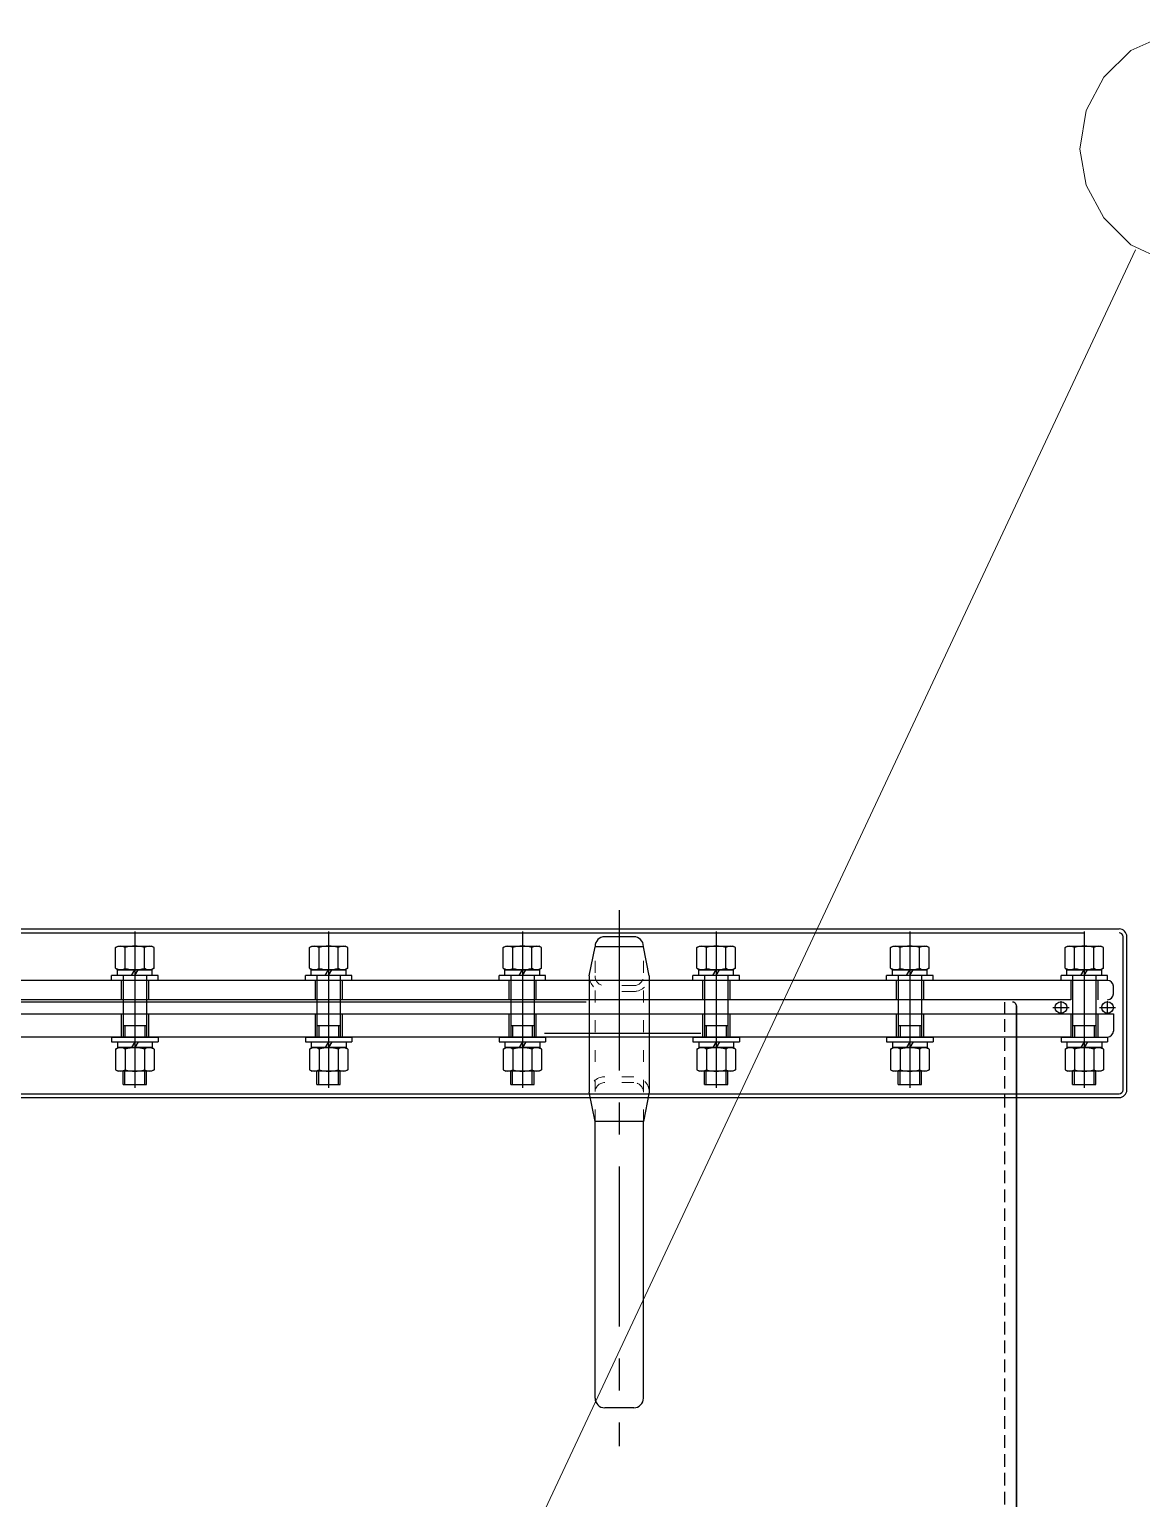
# Model space of a CAD drawing. Header units: millimetres. Extents: x 97339 to 122350, y -311274 to -152040.
# Drawn here: x 114854 to 115428, y -153654 to -152897 of the extents above; entities that cross this region are included whole.
import ezdxf

# ---------------------------------------------------------------- set-up
doc = ezdxf.new("R2010")
doc.units = ezdxf.units.MM
doc.header["$LTSCALE"] = 13
for name, pattern in [('ACAD_ISO03W100', [1.18, 0.47, -0.71]), ('CENTERX2', [101.6, 63.5, -12.7, 12.7, -12.7]), ('DASHED', [0.75, 0.5, -0.25]), ('HIDDEN', [9.525, 6.35, -3.175])]:
    doc.linetypes.add(name, pattern=pattern)
for name, color, linetype in [('1', 4, 'Continuous'), ('2', 3, 'Continuous'), ('4', 2, 'HIDDEN'), ('4虚线层', 6, 'DASHED')]:
    doc.layers.add(name, color=color, linetype=linetype)
doc.layers.add('标注、文本', color=3, linetype='Continuous', lineweight=25)
doc.layers.add('铁心', color=3, linetype='Continuous', lineweight=0)

msp = doc.modelspace()

# ---------------------------------------------------------------- linework, layer by layer
at = {"layer": '1', "color": 1, "linetype": 'CENTERX2', "lineweight": -3, "ltscale": 0.1}
for p, q in [((115158.016, -153350.939), (115158.016, -153627.403)), ((114908.016, -153384.635), (114908.016, -153427.903)), ((115008.016, -153384.635), (115008.016, -153427.903)), ((115108.016, -153384.635), (115108.016, -153427.903)), ((115208.016, -153384.635), (115208.016, -153427.903)), ((115308.016, -153384.635), (115308.016, -153427.903)), ((115398.016, -153384.635), (115398.016, -153427.903)), ((115386.016, -153404.313), (115386.016, -153397.836)), ((115410.016, -153404.313), (115410.016, -153397.836)), ((115381.831, -153401.074), (115390.2, -153401.074)), ((115405.831, -153401.074), (115414.2, -153401.074)), ((115200.073, -153414.56), (115119.381, -153414.56))]:
    msp.add_line(p, q, dxfattribs=at)
at = {"layer": '1'}
for p, q in [((114898.091, -153370.142), (114899.421, -153369.374)), ((114898.091, -153380.807), (114898.091, -153370.142)), ((114899.421, -153369.374), (114916.611, -153369.374)), ((114903.053, -153380.807), (114903.053, -153370.142)), ((114912.978, -153380.807), (114912.978, -153370.142)), ((114917.941, -153370.142), (114916.611, -153369.374)), ((114917.941, -153380.807), (114917.941, -153370.142)), ((114998.091, -153370.142), (114999.421, -153369.374)), ((114998.091, -153380.807), (114998.091, -153370.142)), ((114999.421, -153369.374), (115016.611, -153369.374)), ((115003.053, -153380.807), (115003.053, -153370.142)), ((115012.978, -153380.807), (115012.978, -153370.142)), ((115017.941, -153370.142), (115016.611, -153369.374)), ((115017.941, -153380.807), (115017.941, -153370.142)), ((115098.091, -153370.142), (115099.421, -153369.374)), ((115098.091, -153380.807), (115098.091, -153370.142)), ((115099.421, -153369.374), (115116.611, -153369.374)), ((115103.053, -153380.807), (115103.053, -153370.142)), ((115112.978, -153380.807), (115112.978, -153370.142)), ((115117.941, -153370.142), (115116.611, -153369.374)), ((115117.941, -153380.807), (115117.941, -153370.142)), ((115198.091, -153370.142), (115199.421, -153369.374)), ((115198.091, -153380.807), (115198.091, -153370.142)), ((115199.421, -153369.374), (115216.611, -153369.374)), ((115203.053, -153380.807), (115203.053, -153370.142)), ((115212.978, -153380.807), (115212.978, -153370.142)), ((115217.941, -153370.142), (115216.611, -153369.374)), ((115217.941, -153380.807), (115217.941, -153370.142)), ((115298.091, -153370.142), (115299.421, -153369.374)), ((115298.091, -153380.807), (115298.091, -153370.142)), ((115299.421, -153369.374), (115316.611, -153369.374)), ((115303.053, -153380.807), (115303.053, -153370.142)), ((115312.978, -153380.807), (115312.978, -153370.142)), ((115317.941, -153370.142), (115316.611, -153369.374)), ((115317.941, -153380.807), (115317.941, -153370.142)), ((115388.091, -153370.142), (115389.421, -153369.374)), ((115388.091, -153380.807), (115388.091, -153370.142)), ((115389.421, -153369.374), (115406.611, -153369.374)), ((115393.053, -153380.807), (115393.053, -153370.142)), ((115402.978, -153380.807), (115402.978, -153370.142)), ((115407.941, -153370.142), (115406.611, -153369.374)), ((115407.941, -153380.807), (115407.941, -153370.142)), ((114898.091, -153380.807), (114899.421, -153381.574)), ((114899.016, -153384.574), (114899.016, -153381.574)), ((114917.016, -153381.574), (114899.016, -153381.574)), ((114899.421, -153381.574), (114916.611, -153381.574)), ((114906.316, -153384.574), (114908.016, -153381.574)), ((114908.016, -153384.574), (114909.716, -153381.574)), ((114917.941, -153380.807), (114916.611, -153381.574)), ((114917.016, -153384.574), (114917.016, -153381.574)), ((114998.091, -153380.807), (114999.421, -153381.574)), ((114999.016, -153384.574), (114999.016, -153381.574)), ((115017.016, -153381.574), (114999.016, -153381.574)), ((114999.421, -153381.574), (115016.611, -153381.574)), ((115006.316, -153384.574), (115008.016, -153381.574)), ((115008.016, -153384.574), (115009.716, -153381.574)), ((115017.941, -153380.807), (115016.611, -153381.574)), ((115017.016, -153384.574), (115017.016, -153381.574)), ((115098.091, -153380.807), (115099.421, -153381.574)), ((115099.016, -153384.574), (115099.016, -153381.574)), ((115117.016, -153381.574), (115099.016, -153381.574)), ((115099.421, -153381.574), (115116.611, -153381.574)), ((115106.316, -153384.574), (115108.016, -153381.574)), ((115108.016, -153384.574), (115109.716, -153381.574)), ((115117.941, -153380.807), (115116.611, -153381.574)), ((115117.016, -153384.574), (115117.016, -153381.574)), ((115198.091, -153380.807), (115199.421, -153381.574)), ((115199.016, -153384.574), (115199.016, -153381.574)), ((115217.016, -153381.574), (115199.016, -153381.574)), ((115199.421, -153381.574), (115216.611, -153381.574)), ((115206.316, -153384.574), (115208.016, -153381.574)), ((115208.016, -153384.574), (115209.716, -153381.574)), ((115217.941, -153380.807), (115216.611, -153381.574)), ((115217.016, -153384.574), (115217.016, -153381.574)), ((115298.091, -153380.807), (115299.421, -153381.574)), ((115299.016, -153384.574), (115299.016, -153381.574)), ((115317.016, -153381.574), (115299.016, -153381.574)), ((115299.421, -153381.574), (115316.611, -153381.574)), ((115306.316, -153384.574), (115308.016, -153381.574)), ((115308.016, -153384.574), (115309.716, -153381.574)), ((115317.941, -153380.807), (115316.611, -153381.574)), ((115317.016, -153384.574), (115317.016, -153381.574)), ((115388.091, -153380.807), (115389.421, -153381.574)), ((115389.016, -153384.574), (115389.016, -153381.574)), ((115407.016, -153381.574), (115389.016, -153381.574)), ((115389.421, -153381.574), (115406.611, -153381.574)), ((115396.316, -153384.574), (115398.016, -153381.574)), ((115398.016, -153384.574), (115399.716, -153381.574)), ((115407.941, -153380.807), (115406.611, -153381.574)), ((115407.016, -153384.574), (115407.016, -153381.574)), ((114896.016, -153387.074), (114896.016, -153384.574)), ((114920.016, -153384.574), (114896.016, -153384.574)), ((114917.016, -153384.574), (114899.016, -153384.574)), ((114902.016, -153384.792), (114902.016, -153410.292)), ((114914.016, -153384.792), (114914.016, -153410.292)), ((114920.016, -153387.074), (114920.016, -153384.574)), ((114996.016, -153387.074), (114996.016, -153384.574)), ((115020.016, -153384.574), (114996.016, -153384.574)), ((115017.016, -153384.574), (114999.016, -153384.574)), ((115002.016, -153384.792), (115002.016, -153410.292)), ((115014.016, -153384.792), (115014.016, -153410.292)), ((115020.016, -153387.074), (115020.016, -153384.574)), ((115096.016, -153387.074), (115096.016, -153384.574)), ((115120.016, -153384.574), (115096.016, -153384.574)), ((115117.016, -153384.574), (115099.016, -153384.574)), ((115102.016, -153384.792), (115102.016, -153410.292)), ((115114.016, -153384.792), (115114.016, -153410.292)), ((115120.016, -153387.074), (115120.016, -153384.574)), ((115196.016, -153387.074), (115196.016, -153384.574)), ((115220.016, -153384.574), (115196.016, -153384.574)), ((115217.016, -153384.574), (115199.016, -153384.574)), ((115202.016, -153384.792), (115202.016, -153410.292)), ((115214.016, -153384.792), (115214.016, -153410.292)), ((115220.016, -153387.074), (115220.016, -153384.574)), ((115296.016, -153387.074), (115296.016, -153384.574)), ((115320.016, -153384.574), (115296.016, -153384.574)), ((115317.016, -153384.574), (115299.016, -153384.574)), ((115302.016, -153384.792), (115302.016, -153410.292)), ((115314.016, -153384.792), (115314.016, -153410.292)), ((115320.016, -153387.074), (115320.016, -153384.574)), ((115386.016, -153387.074), (115386.016, -153384.574)), ((115410.016, -153384.574), (115386.016, -153384.574)), ((115410.016, -153387.074), (115386.016, -153387.074)), ((115407.016, -153384.574), (115389.016, -153384.574)), ((115392.016, -153384.792), (115392.016, -153410.292)), ((115404.016, -153384.792), (115404.016, -153410.292)), ((115410.016, -153387.074), (115410.016, -153384.574)), ((114902.016, -153410.292), (114914.016, -153410.292)), ((114902.016, -153410.292), (114902.016, -153416.292)), ((114914.016, -153410.292), (114914.016, -153416.292)), ((115002.016, -153410.292), (115014.016, -153410.292)), ((115002.016, -153410.292), (115002.016, -153416.292)), ((115014.016, -153410.292), (115014.016, -153416.292)), ((115102.016, -153410.292), (115114.016, -153410.292)), ((115102.016, -153410.292), (115102.016, -153416.292)), ((115114.016, -153410.292), (115114.016, -153416.292)), ((115202.016, -153410.292), (115214.016, -153410.292)), ((115202.016, -153410.292), (115202.016, -153416.292)), ((115214.016, -153410.292), (115214.016, -153416.292)), ((115302.016, -153410.292), (115314.016, -153410.292)), ((115302.016, -153410.292), (115302.016, -153416.292)), ((115314.016, -153410.292), (115314.016, -153416.292)), ((115392.016, -153410.292), (115404.016, -153410.292)), ((115392.016, -153410.292), (115392.016, -153416.292)), ((115404.016, -153410.292), (115404.016, -153416.292)), ((114896.016, -153416.292), (114920.016, -153416.292)), ((114896.016, -153416.292), (114896.016, -153418.792)), ((114896.016, -153418.792), (114920.016, -153418.792)), ((114899.016, -153418.792), (114917.016, -153418.792)), ((114899.016, -153418.792), (114899.016, -153421.792)), ((114908.016, -153418.792), (114906.316, -153421.792)), ((114909.716, -153418.792), (114908.016, -153421.792)), ((114917.016, -153418.792), (114917.016, -153421.792)), ((114920.016, -153416.292), (114920.016, -153418.792)), ((114996.016, -153416.292), (115020.016, -153416.292)), ((114996.016, -153416.292), (114996.016, -153418.792)), ((114996.016, -153418.792), (115020.016, -153418.792)), ((114999.016, -153418.792), (115017.016, -153418.792)), ((114999.016, -153418.792), (114999.016, -153421.792)), ((115008.016, -153418.792), (115006.316, -153421.792)), ((115009.716, -153418.792), (115008.016, -153421.792)), ((115017.016, -153418.792), (115017.016, -153421.792)), ((115020.016, -153416.292), (115020.016, -153418.792)), ((115096.016, -153416.292), (115120.016, -153416.292)), ((115096.016, -153416.292), (115096.016, -153418.792)), ((115096.016, -153418.792), (115120.016, -153418.792)), ((115099.016, -153418.792), (115117.016, -153418.792)), ((115099.016, -153418.792), (115099.016, -153421.792)), ((115108.016, -153418.792), (115106.316, -153421.792)), ((115109.716, -153418.792), (115108.016, -153421.792)), ((115117.016, -153418.792), (115117.016, -153421.792)), ((115120.016, -153416.292), (115120.016, -153418.792)), ((115196.016, -153416.292), (115220.016, -153416.292)), ((115196.016, -153416.292), (115196.016, -153418.792)), ((115196.016, -153418.792), (115220.016, -153418.792)), ((115199.016, -153418.792), (115217.016, -153418.792)), ((115199.016, -153418.792), (115199.016, -153421.792)), ((115208.016, -153418.792), (115206.316, -153421.792)), ((115209.716, -153418.792), (115208.016, -153421.792)), ((115217.016, -153418.792), (115217.016, -153421.792)), ((115220.016, -153416.292), (115220.016, -153418.792)), ((115296.016, -153416.292), (115320.016, -153416.292)), ((115296.016, -153416.292), (115296.016, -153418.792)), ((115296.016, -153418.792), (115320.016, -153418.792)), ((115299.016, -153418.792), (115317.016, -153418.792)), ((115299.016, -153418.792), (115299.016, -153421.792)), ((115308.016, -153418.792), (115306.316, -153421.792)), ((115309.716, -153418.792), (115308.016, -153421.792)), ((115317.016, -153418.792), (115317.016, -153421.792)), ((115320.016, -153416.292), (115320.016, -153418.792)), ((115386.016, -153416.292), (115410.016, -153416.292)), ((115386.016, -153416.292), (115386.016, -153418.792)), ((115386.016, -153418.792), (115410.016, -153418.792)), ((115389.016, -153418.792), (115407.016, -153418.792)), ((115389.016, -153418.792), (115389.016, -153421.792)), ((115398.016, -153418.792), (115396.316, -153421.792)), ((115399.716, -153418.792), (115398.016, -153421.792)), ((115407.016, -153418.792), (115407.016, -153421.792)), ((115410.016, -153416.292), (115410.016, -153418.792)), ((114898.091, -153422.56), (114899.421, -153421.792)), ((114898.091, -153422.56), (114898.091, -153433.225)), ((114899.016, -153421.792), (114917.016, -153421.792)), ((114916.611, -153421.792), (114899.421, -153421.792)), ((114903.053, -153422.56), (114903.053, -153433.225)), ((114912.978, -153422.56), (114912.978, -153433.225)), ((114917.941, -153422.56), (114916.611, -153421.792)), ((114917.941, -153422.56), (114917.941, -153433.225)), ((114998.091, -153422.56), (114999.421, -153421.792)), ((114998.091, -153422.56), (114998.091, -153433.225)), ((114999.016, -153421.792), (115017.016, -153421.792)), ((115016.611, -153421.792), (114999.421, -153421.792)), ((115003.053, -153422.56), (115003.053, -153433.225)), ((115012.978, -153422.56), (115012.978, -153433.225)), ((115017.941, -153422.56), (115016.611, -153421.792)), ((115017.941, -153422.56), (115017.941, -153433.225)), ((115098.091, -153422.56), (115099.421, -153421.792)), ((115098.091, -153422.56), (115098.091, -153433.225)), ((115099.016, -153421.792), (115117.016, -153421.792)), ((115116.611, -153421.792), (115099.421, -153421.792)), ((115103.053, -153422.56), (115103.053, -153433.225)), ((115112.978, -153422.56), (115112.978, -153433.225)), ((115117.941, -153422.56), (115116.611, -153421.792)), ((115117.941, -153422.56), (115117.941, -153433.225)), ((115198.091, -153422.56), (115199.421, -153421.792)), ((115198.091, -153422.56), (115198.091, -153433.225)), ((115199.016, -153421.792), (115217.016, -153421.792)), ((115216.611, -153421.792), (115199.421, -153421.792)), ((115203.053, -153422.56), (115203.053, -153433.225)), ((115212.978, -153422.56), (115212.978, -153433.225)), ((115217.941, -153422.56), (115216.611, -153421.792)), ((115217.941, -153422.56), (115217.941, -153433.225)), ((115298.091, -153422.56), (115299.421, -153421.792)), ((115298.091, -153422.56), (115298.091, -153433.225)), ((115299.016, -153421.792), (115317.016, -153421.792)), ((115316.611, -153421.792), (115299.421, -153421.792)), ((115303.053, -153422.56), (115303.053, -153433.225)), ((115312.978, -153422.56), (115312.978, -153433.225)), ((115317.941, -153422.56), (115316.611, -153421.792)), ((115317.941, -153422.56), (115317.941, -153433.225)), ((115388.091, -153422.56), (115389.421, -153421.792)), ((115388.091, -153422.56), (115388.091, -153433.225)), ((115389.016, -153421.792), (115407.016, -153421.792)), ((115406.611, -153421.792), (115389.421, -153421.792)), ((115393.053, -153422.56), (115393.053, -153433.225)), ((115402.978, -153422.56), (115402.978, -153433.225)), ((115407.941, -153422.56), (115406.611, -153421.792)), ((115407.941, -153422.56), (115407.941, -153433.225)), ((114898.091, -153433.225), (114899.421, -153433.992)), ((114916.611, -153433.992), (114899.421, -153433.992)), ((114902.016, -153440.734), (114902.016, -153433.992)), ((114914.016, -153440.734), (114914.016, -153433.992)), ((114917.941, -153433.225), (114916.611, -153433.992)), ((114998.091, -153433.225), (114999.421, -153433.992)), ((115016.611, -153433.992), (114999.421, -153433.992)), ((115002.016, -153440.734), (115002.016, -153433.992)), ((115014.016, -153440.734), (115014.016, -153433.992)), ((115017.941, -153433.225), (115016.611, -153433.992)), ((115098.091, -153433.225), (115099.421, -153433.992)), ((115116.611, -153433.992), (115099.421, -153433.992)), ((115102.016, -153440.734), (115102.016, -153433.992)), ((115114.016, -153440.734), (115114.016, -153433.992)), ((115117.941, -153433.225), (115116.611, -153433.992)), ((115198.091, -153433.225), (115199.421, -153433.992)), ((115216.611, -153433.992), (115199.421, -153433.992)), ((115202.016, -153440.734), (115202.016, -153433.992)), ((115214.016, -153440.734), (115214.016, -153433.992)), ((115217.941, -153433.225), (115216.611, -153433.992)), ((115298.091, -153433.225), (115299.421, -153433.992)), ((115316.611, -153433.992), (115299.421, -153433.992)), ((115302.016, -153440.734), (115302.016, -153433.992)), ((115314.016, -153440.734), (115314.016, -153433.992)), ((115317.941, -153433.225), (115316.611, -153433.992)), ((115388.091, -153433.225), (115389.421, -153433.992)), ((115406.611, -153433.992), (115389.421, -153433.992)), ((115392.016, -153440.734), (115392.016, -153433.992)), ((115404.016, -153440.734), (115404.016, -153433.992)), ((115407.941, -153433.225), (115406.611, -153433.992)), ((114902.016, -153440.734), (114914.016, -153440.734)), ((115002.016, -153440.734), (115014.016, -153440.734)), ((115102.016, -153440.734), (115114.016, -153440.734)), ((115202.016, -153440.734), (115214.016, -153440.734)), ((115302.016, -153440.734), (115314.016, -153440.734)), ((115392.016, -153440.734), (115404.016, -153440.734))]:
    msp.add_line(p, q, dxfattribs=at)
for centre, radius, start, end in [((114900.626, -153373.943), 4.569, 57.914436, 123.704561), ((114908.016, -153387.374), 18, 73.996597, 106.003403), ((114915.405, -153373.943), 4.569, 56.295439, 122.085564), ((115000.626, -153373.943), 4.569, 57.914436, 123.704561), ((115008.016, -153387.374), 18, 73.996597, 106.003403), ((115015.405, -153373.943), 4.569, 56.295439, 122.085564), ((115100.626, -153373.943), 4.569, 57.914436, 123.704561), ((115108.016, -153387.374), 18, 73.996597, 106.003403), ((115115.405, -153373.943), 4.569, 56.295439, 122.085564), ((115200.626, -153373.943), 4.569, 57.914436, 123.704561), ((115208.016, -153387.374), 18, 73.996597, 106.003403), ((115215.405, -153373.943), 4.569, 56.295439, 122.085564), ((115300.626, -153373.943), 4.569, 57.914436, 123.704561), ((115308.016, -153387.374), 18, 73.996597, 106.003403), ((115315.405, -153373.943), 4.569, 56.295439, 122.085564), ((115390.626, -153373.943), 4.569, 57.914436, 123.704561), ((115398.016, -153387.374), 18, 73.996597, 106.003403), ((115405.405, -153373.943), 4.569, 56.295439, 122.085564), ((114900.626, -153377.006), 4.569, 236.295439, 302.085564), ((114908.016, -153363.574), 18, 253.996597, 286.003403), ((114915.405, -153377.006), 4.569, 237.441248, 303.704561), ((115000.626, -153377.006), 4.569, 236.295439, 302.085564), ((115008.016, -153363.574), 18, 253.996597, 286.003403), ((115015.405, -153377.006), 4.569, 237.441248, 303.704561), ((115100.626, -153377.006), 4.569, 236.295439, 302.085564), ((115108.016, -153363.574), 18, 253.996597, 286.003403), ((115115.405, -153377.006), 4.569, 237.441248, 303.704561), ((115200.626, -153377.006), 4.569, 236.295439, 302.085564), ((115208.016, -153363.574), 18, 253.996597, 286.003403), ((115215.405, -153377.006), 4.569, 237.441248, 303.704561), ((115300.626, -153377.006), 4.569, 236.295439, 302.085564), ((115308.016, -153363.574), 18, 253.996597, 286.003403), ((115315.405, -153377.006), 4.569, 237.441248, 303.704561), ((115390.626, -153377.006), 4.569, 236.295439, 302.085564), ((115398.016, -153363.574), 18, 253.996597, 286.003403), ((115405.405, -153377.006), 4.569, 237.441248, 303.704561), ((114900.626, -153426.361), 4.569, 57.441248, 123.704561), ((114908.016, -153439.792), 18, 73.996597, 106.003403), ((114915.405, -153426.361), 4.569, 56.295439, 122.085564), ((115000.626, -153426.361), 4.569, 57.441248, 123.704561), ((115008.016, -153439.792), 18, 73.996597, 106.003403), ((115015.405, -153426.361), 4.569, 56.295439, 122.085564), ((115100.626, -153426.361), 4.569, 57.441248, 123.704561), ((115108.016, -153439.792), 18, 73.996597, 106.003403), ((115115.405, -153426.361), 4.569, 56.295439, 122.085564), ((115200.626, -153426.361), 4.569, 57.441248, 123.704561), ((115208.016, -153439.792), 18, 73.996597, 106.003403), ((115215.405, -153426.361), 4.569, 56.295439, 122.085564), ((115300.626, -153426.361), 4.569, 57.441248, 123.704561), ((115308.016, -153439.792), 18, 73.996597, 106.003403), ((115315.405, -153426.361), 4.569, 56.295439, 122.085564), ((115390.626, -153426.361), 4.569, 57.441248, 123.704561), ((115398.016, -153439.792), 18, 73.996597, 106.003403), ((115405.405, -153426.361), 4.569, 56.295439, 122.085564), ((114900.626, -153429.423), 4.569, 236.295439, 302.085564), ((114908.016, -153415.992), 18, 253.996597, 286.003403), ((114915.405, -153429.423), 4.569, 237.914436, 303.704561), ((115000.626, -153429.423), 4.569, 236.295439, 302.085564), ((115008.016, -153415.992), 18, 253.996597, 286.003403), ((115015.405, -153429.423), 4.569, 237.914436, 303.704561), ((115100.626, -153429.423), 4.569, 236.295439, 302.085564), ((115108.016, -153415.992), 18, 253.996597, 286.003403), ((115115.405, -153429.423), 4.569, 237.914436, 303.704561), ((115200.626, -153429.423), 4.569, 236.295439, 302.085564), ((115208.016, -153415.992), 18, 253.996597, 286.003403), ((115215.405, -153429.423), 4.569, 237.914436, 303.704561), ((115300.626, -153429.423), 4.569, 236.295439, 302.085564), ((115308.016, -153415.992), 18, 253.996597, 286.003403), ((115315.405, -153429.423), 4.569, 237.914436, 303.704561), ((115390.626, -153429.423), 4.569, 236.295439, 302.085564), ((115398.016, -153415.992), 18, 253.996597, 286.003403), ((115405.405, -153429.423), 4.569, 237.914436, 303.704561)]:
    msp.add_arc(centre, radius, start, end, dxfattribs=at)
at = {"layer": '2'}
for p, q in [((114902.916, -153410.292), (114902.916, -153416.292)), ((114913.116, -153410.292), (114913.116, -153416.292)), ((115002.916, -153410.292), (115002.916, -153416.292)), ((115013.116, -153410.292), (115013.116, -153416.292)), ((115102.916, -153410.292), (115102.916, -153416.292)), ((115113.116, -153410.292), (115113.116, -153416.292)), ((115202.916, -153410.292), (115202.916, -153416.292)), ((115213.116, -153410.292), (115213.116, -153416.292)), ((115302.916, -153410.292), (115302.916, -153416.292)), ((115313.116, -153410.292), (115313.116, -153416.292)), ((115392.916, -153410.292), (115392.916, -153416.292)), ((115403.116, -153410.292), (115403.116, -153416.292)), ((114902.916, -153440.734), (114902.916, -153433.992)), ((114913.116, -153440.734), (114913.116, -153433.992)), ((115002.916, -153440.734), (115002.916, -153433.992)), ((115013.116, -153440.734), (115013.116, -153433.992)), ((115102.916, -153440.734), (115102.916, -153433.992)), ((115113.116, -153440.734), (115113.116, -153433.992)), ((115202.916, -153440.734), (115202.916, -153433.992)), ((115213.116, -153440.734), (115213.116, -153433.992)), ((115302.916, -153440.734), (115302.916, -153433.992)), ((115313.116, -153440.734), (115313.116, -153433.992)), ((115392.916, -153440.734), (115392.916, -153433.992)), ((115403.116, -153440.734), (115403.116, -153433.992))]:
    msp.add_line(p, q, dxfattribs=at)
at = {"layer": '4'}
for p, q in [((114908.016, -153361.792), (114908.016, -153442.592)), ((115008.016, -153361.792), (115008.016, -153442.592)), ((115108.016, -153361.792), (115108.016, -153442.592)), ((115208.016, -153361.792), (115208.016, -153442.592)), ((115308.016, -153361.792), (115308.016, -153442.592)), ((115398.016, -153361.792), (115398.016, -153442.592))]:
    msp.add_line(p, q, dxfattribs=at)
at = {"layer": '4虚线层'}
msp.add_line((115357.016, -155100.427), (115357.016, -153398.292), dxfattribs=at)
msp.add_arc((115361.016, -153400.292), 2, 0, 90, dxfattribs=at)
at = {"layer": '标注、文本'}
for p, q in [((114281.016, -153360.569), (115416.016, -153360.569)), ((114281.016, -153362.569), (115398.016, -153362.569)), ((115165.516, -153364.569), (115150.516, -153364.569)), ((115418.016, -153443.552), (115418.016, -153364.569)), ((115420.016, -153443.552), (115420.016, -153364.569)), ((115142.516, -153384.81), (115145.516, -153369.81)), ((115170.516, -153369.81), (115145.516, -153369.81)), ((115173.516, -153384.81), (115170.516, -153369.81)), ((115386.016, -153387.074), (114280.016, -153387.074)), ((114901.016, -153387.074), (114901.016, -153397.074)), ((114915.016, -153387.074), (114915.016, -153397.074)), ((115001.016, -153387.074), (115001.016, -153397.074)), ((115015.016, -153387.074), (115015.016, -153397.074)), ((115101.016, -153387.074), (115101.016, -153397.074)), ((115115.016, -153387.074), (115115.016, -153397.074)), ((115142.516, -153384.81), (115142.516, -153444.81)), ((115173.516, -153384.81), (115173.516, -153444.81)), ((115201.016, -153387.074), (115201.016, -153397.074)), ((115215.016, -153387.074), (115215.016, -153397.074)), ((115301.016, -153387.074), (115301.016, -153397.074)), ((115315.016, -153387.074), (115315.016, -153397.074)), ((115391.016, -153387.074), (115391.016, -153397.074)), ((115405.016, -153387.074), (115405.016, -153397.074)), ((115413.016, -153394.074), (115413.016, -153390.074)), ((115413.016, -153394.074), (115413.016, -153390.074)), ((115141.016, -153398.292), (114277.016, -153398.292)), ((115391.016, -153397.074), (114280.016, -153397.074)), ((114277.016, -153404.292), (115357.016, -153404.292)), ((114901.016, -153404.292), (114901.016, -153416.292)), ((114915.016, -153404.292), (114915.016, -153416.292)), ((115001.016, -153404.292), (115001.016, -153416.292)), ((115015.016, -153404.292), (115015.016, -153416.292)), ((115101.016, -153404.292), (115101.016, -153416.292)), ((115115.016, -153404.292), (115115.016, -153416.292)), ((115201.016, -153404.292), (115201.016, -153416.292)), ((115215.016, -153404.292), (115215.016, -153416.292)), ((115301.016, -153404.292), (115301.016, -153416.292)), ((115315.016, -153404.292), (115315.016, -153416.292)), ((115357.016, -153404.292), (115413.016, -153404.292)), ((115391.016, -153404.292), (115391.016, -153416.292)), ((115405.016, -153404.292), (115405.016, -153416.292)), ((115413.016, -153404.292), (115413.016, -153413.292)), ((115391.016, -153416.292), (114277.016, -153416.292)), ((114280.016, -153445.552), (115416.016, -153445.552)), ((114280.016, -153447.552), (115416.016, -153447.552)), ((115145.516, -153459.81), (115142.516, -153444.81)), ((115173.516, -153444.81), (115170.516, -153459.81)), ((115145.516, -153602.552), (115145.516, -153459.81)), ((115170.516, -153459.81), (115145.516, -153459.81)), ((115170.516, -153602.552), (115170.516, -153459.81)), ((115165.516, -153607.552), (115150.516, -153607.552))]:
    msp.add_line(p, q, dxfattribs=at)
at = {"layer": '标注、文本', "color": 2, "linetype": 'ACAD_ISO03W100', "lineweight": 18}
for p, q in [((115145.516, -153459.81), (115145.516, -153369.569)), ((115170.516, -153459.81), (115170.516, -153369.569)), ((115165.516, -153389.81), (115150.516, -153389.81)), ((115165.516, -153392.81), (115150.516, -153392.81)), ((115165.516, -153436.81), (115150.516, -153436.81)), ((115165.516, -153439.81), (115150.516, -153439.81))]:
    msp.add_line(p, q, dxfattribs=at)
at = {"layer": '标注、文本', "color": 4, "lineweight": 30}
msp.add_line((115363.016, -155100.427), (115363.016, -153400.292), dxfattribs=at)
at = {"layer": '标注、文本'}
for centre in [(115386.016, -153401.074), (115410.016, -153401.074)]:
    msp.add_circle(centre, 3, dxfattribs=at)
for centre, radius, start, end in [((115416.016, -153364.569), 4, 0, 90), ((115150.516, -153369.569), 5, 90, 180), ((115165.516, -153369.569), 5, 0, 90), ((115416.016, -153364.569), 2, 0, 90), ((115410.016, -153390.074), 3, 0, 90), ((115410.016, -153390.074), 3, 0, 90), ((115410.016, -153394.074), 3, 270, 0), ((115410.016, -153394.074), 3, 270, 0), ((115410.016, -153413.292), 3, 270, 0), ((115416.016, -153443.552), 2, 270, 0), ((115416.016, -153443.552), 4, 270, 0), ((115150.516, -153602.552), 5, 180, 270), ((115165.516, -153602.552), 5, 270, 0)]:
    msp.add_arc(centre, radius, start, end, dxfattribs=at)
at = {"layer": '标注、文本', "color": 2, "linetype": 'ACAD_ISO03W100', "lineweight": 18}
for centre, radius, start, end in [((115150.516, -153384.81), 8, 180, 270), ((115150.516, -153384.81), 5, 180, 270), ((115165.516, -153384.81), 5, 270, 0), ((115165.516, -153384.81), 8, 270, 0), ((115150.516, -153444.81), 8, 90, 180), ((115150.516, -153444.81), 5, 90, 180), ((115165.516, -153444.81), 8, 0, 90), ((115165.516, -153444.81), 5, 0, 90)]:
    msp.add_arc(centre, radius, start, end, dxfattribs=at)
at = {"layer": '铁心'}
msp.add_lwpolyline([(115395.761, -152958.285), (115399.075, -152938.407), (115408.11, -152921.239), (115421.965, -152907.384), (115439.133, -152899.855), (115457.505, -152896.542), (115476.179, -152899.855), (115493.045, -152907.384), (115506.9, -152921.239), (115516.237, -152938.407), (115519.248, -152958.285), (115516.237, -152976.959), (115506.9, -152993.825), (115493.045, -153007.68), (115476.179, -153015.511), (115457.505, -153018.523), (115439.133, -153015.511), (115421.965, -153007.68), (115408.11, -152993.825), (115399.075, -152976.959)], close=True, dxfattribs=at)
msp.add_lwpolyline([(115063.016, -153780.949), (115424.504, -153010.219), (115424.504, -153010.219)], dxfattribs=at)

doc.saveas('drawing.dxf')
